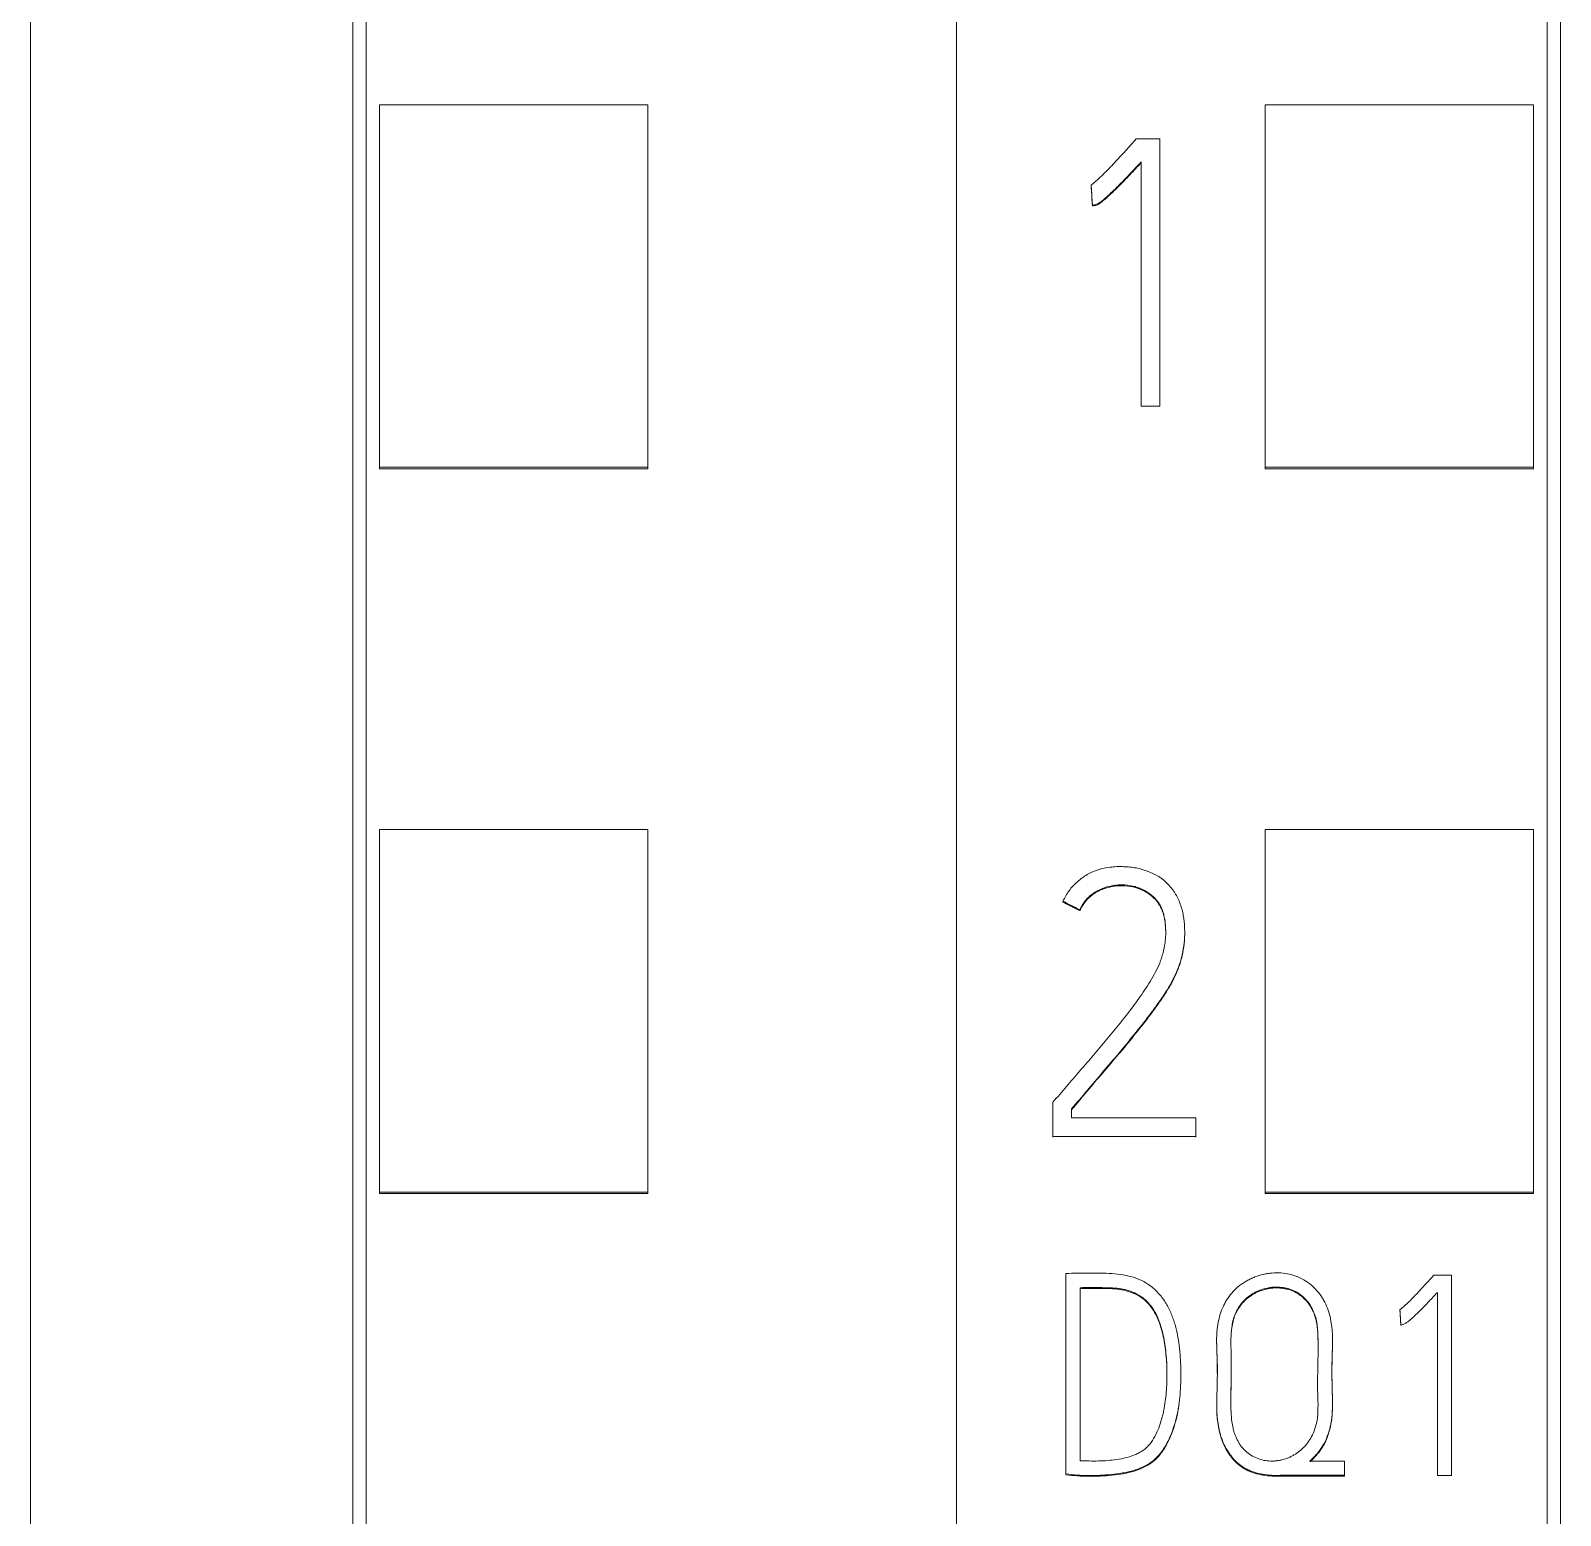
# Model space of a CAD drawing. Header units: millimetres. Extents: x 4134 to 7422, y 1400 to 3585.
# Drawn here: x 6070.55 to 6081.95, y 3270.74 to 3281.81 of the extents above; entities that cross this region are included whole.
import ezdxf

# ---------------------------------------------------------------- set-up
doc = ezdxf.new("R2010")
doc.units = ezdxf.units.MM
doc.layers.add('000-PI-Oprema', color=30, linetype='Continuous', lineweight=5)

# ---------------------------------------------------------------- blocks, each defined once
blk = doc.blocks.new('S7-1500 AI HS - 6ES7531-7NF10-0AB0')
at = {"layer": '000-PI-Oprema', "color": 0, "linetype": 'ByBlock', "lineweight": 0}
for p, q in [((34.8, 134.681), (34.8, 21.262)), ((30.4, 23.585), (30.4, 132.4)), ((30.5, 52.761), (30.5, 55.462)), ((30.5, 55.462), (32.5, 55.462)), ((32.5, 52.761), (32.5, 55.462)), ((30.5, 52.75), (30.5, 52.761)), ((30.5, 52.761), (32.5, 52.761)), ((30.5, 52.75), (32.5, 52.75)), ((32.5, 52.75), (32.5, 52.761)), ((30.5, 47.36), (30.5, 50.061)), ((30.5, 50.061), (32.5, 50.061)), ((32.5, 47.36), (32.5, 50.061)), ((30.5, 47.35), (30.5, 47.36)), ((30.5, 47.36), (32.5, 47.36)), ((30.5, 47.35), (32.5, 47.35)), ((32.5, 47.35), (32.5, 47.36))]:
    blk.add_line(p, q, dxfattribs=at)
for points, knots in [([(30.3, 23.299), (30.3, 26.64), (30.3, 34.605), (30.3, 47.245), (30.3, 62.731), (30.3, 77.025), (30.3, 91.235), (30.3, 105.802), (30.3, 119.972), (30.3, 129.542), (30.3, 132.586)], [0, 0, 0, 0, 0.091483, 0.21812, 0.346206, 0.515858, 0.610111, 0.736264, 0.916066, 1, 1, 1, 1]), ([(27.9, 129.52), (27.9, 127.497), (27.9, 118.948), (27.9, 105.802), (27.9, 91.235), (27.9, 77.025), (27.9, 62.731), (27.9, 47.245), (27.9, 34.486), (27.9, 25.605), (27.9, 21.348), (27.9, 20.55)], [0, 0, 0, 0, 0.055935, 0.236292, 0.362833, 0.457376, 0.627551, 0.756032, 0.883059, 0.978086, 1, 1, 1, 1])]:
    blk.add_open_spline(points, degree=3, knots=knots, dxfattribs=at)
blk = doc.blocks.new('SIMATIC S7-1500 TM COUNT - 6ES7550-1AA01-0AB0')
at = {"color": 0, "linetype": 'ByBlock', "lineweight": 0}
for p, q in [((0, -12.319), (0, -125.738)), ((4.4, -14.6), (4.4, -123.415)), ((2.3, -94.239), (2.3, -91.538)), ((4.3, -91.538), (2.3, -91.538)), ((4.3, -94.239), (4.3, -91.538)), ((1.514, -91.792), (1.339, -91.792)), ((1.514, -93.783), (1.514, -91.792)), ((1.375, -91.964), (1.375, -93.783)), ((1.003, -92.138), (1.003, -92.145)), ((1.012, -92.286), (1.012, -92.292)), ((1.375, -93.783), (1.514, -93.783)), ((4.3, -94.239), (2.3, -94.239)), ((2.3, -94.25), (2.3, -94.239)), ((4.3, -94.25), (2.3, -94.25)), ((4.3, -94.25), (4.3, -94.239)), ((2.3, -99.64), (2.3, -96.939)), ((4.3, -96.939), (2.3, -96.939)), ((4.3, -99.64), (4.3, -96.939)), ((0.793, -97.473), (0.793, -97.479)), ((0.918, -97.537), (0.918, -97.543)), ((1.7, -97.705), (1.7, -97.699)), ((0.718, -98.971), (0.718, -99.226)), ((0.857, -99.087), (0.857, -99.021)), ((1.783, -99.087), (0.857, -99.087)), ((1.783, -99.226), (1.783, -99.087)), ((0.718, -99.226), (1.783, -99.226)), ((0.718, -99.226), (0.718, -99.232)), ((1.783, -99.226), (1.783, -99.232)), ((4.3, -99.64), (2.3, -99.64)), ((2.3, -99.65), (2.3, -99.64)), ((4.3, -99.65), (2.3, -99.65)), ((4.3, -99.65), (4.3, -99.64)), ((0.814, -100.247), (0.814, -101.74)), ((3.687, -100.259), (3.556, -100.259)), ((3.687, -101.753), (3.687, -100.259)), ((0.92, -101.643), (0.92, -100.353)), ((3.583, -100.388), (3.583, -101.753)), ((3.304, -100.519), (3.304, -100.525)), ((3.311, -100.629), (3.311, -100.636)), ((1.938, -100.746), (1.938, -100.752)), ((2.802, -100.757), (2.802, -100.751)), ((1.671, -101), (1.671, -100.994)), ((1.939, -101.227), (1.939, -101.233)), ((2.632, -101.645), (2.89, -101.645)), ((2.89, -101.645), (2.89, -101.751)), ((0.814, -101.74), (0.814, -101.747)), ((2.89, -101.751), (2.89, -101.757)), ((3.583, -101.753), (3.687, -101.753))]:
    blk.add_line(p, q, dxfattribs=at)
for points in [[(1.003, -92.138, 0), (1.004, -92.141, 0), (1.004, -92.144, 0), (1.004, -92.147, 0), (1.004, -92.15, 0), (1.004, -92.153, 0), (1.004, -92.156, 0), (1.005, -92.159, 0), (1.005, -92.162, 0), (1.005, -92.165, 0), (1.005, -92.168, 0), (1.005, -92.171, 0), (1.005, -92.174, 0), (1.006, -92.177, 0), (1.006, -92.18, 0), (1.006, -92.183, 0), (1.006, -92.186, 0), (1.006, -92.188, 0), (1.006, -92.191, 0), (1.007, -92.194, 0), (1.007, -92.197, 0), (1.007, -92.2, 0), (1.007, -92.203, 0), (1.007, -92.206, 0), (1.008, -92.209, 0), (1.008, -92.212, 0), (1.008, -92.215, 0), (1.008, -92.218, 0), (1.008, -92.221, 0), (1.008, -92.224, 0), (1.009, -92.227, 0), (1.009, -92.23, 0), (1.009, -92.233, 0), (1.009, -92.236, 0), (1.009, -92.239, 0), (1.009, -92.242, 0), (1.01, -92.245, 0), (1.01, -92.247, 0), (1.01, -92.25, 0), (1.01, -92.253, 0), (1.01, -92.256, 0), (1.01, -92.259, 0), (1.011, -92.262, 0), (1.011, -92.265, 0), (1.011, -92.268, 0), (1.011, -92.271, 0), (1.011, -92.274, 0), (1.012, -92.277, 0), (1.012, -92.28, 0), (1.012, -92.283, 0), (1.012, -92.286, 0)], [(1.003, -92.145, 0), (1.004, -92.147, 0), (1.004, -92.15, 0), (1.004, -92.153, 0), (1.004, -92.156, 0), (1.004, -92.159, 0), (1.004, -92.162, 0), (1.005, -92.165, 0), (1.005, -92.168, 0), (1.005, -92.171, 0), (1.005, -92.174, 0), (1.005, -92.177, 0), (1.005, -92.18, 0), (1.006, -92.183, 0), (1.006, -92.186, 0), (1.006, -92.189, 0), (1.006, -92.192, 0), (1.006, -92.195, 0), (1.006, -92.198, 0), (1.007, -92.201, 0), (1.007, -92.204, 0), (1.007, -92.206, 0), (1.007, -92.209, 0), (1.007, -92.212, 0), (1.008, -92.215, 0), (1.008, -92.218, 0), (1.008, -92.221, 0), (1.008, -92.224, 0), (1.008, -92.227, 0), (1.008, -92.23, 0), (1.009, -92.233, 0), (1.009, -92.236, 0), (1.009, -92.239, 0), (1.009, -92.242, 0), (1.009, -92.245, 0), (1.009, -92.248, 0), (1.01, -92.251, 0), (1.01, -92.254, 0), (1.01, -92.257, 0), (1.01, -92.26, 0), (1.01, -92.263, 0), (1.01, -92.265, 0), (1.011, -92.268, 0), (1.011, -92.271, 0), (1.011, -92.274, 0), (1.011, -92.277, 0), (1.011, -92.28, 0), (1.012, -92.283, 0), (1.012, -92.286, 0), (1.012, -92.289, 0), (1.012, -92.292, 0)]]:
    blk.add_polyline3d(points, dxfattribs=at)
for centre, major_axis, ratio, start_param, end_param in [((0.857, -97.508), (-11.092, 5.668), 0.000142, 4.706981, 4.718235), ((3.307, -100.574), (-0.181, 3.075), 0.000011, 4.694452, 4.730454), ((3.308, -100.587), (-0.221, 3.756), 0.000014, 4.699565, 4.72904)]:
    blk.add_ellipse(centre, major_axis=major_axis, ratio=ratio, start_param=start_param, end_param=end_param, dxfattribs=at)
for points, knots in [([(4.5, -14.414), (4.5, -17.458), (4.5, -27.028), (4.5, -41.198), (4.5, -55.765), (4.5, -69.975), (4.5, -84.269), (4.5, -99.755), (4.5, -112.395), (4.5, -120.36), (4.5, -123.701)], [0, 0, 0, 0, 0.083934, 0.263736, 0.389889, 0.484142, 0.653794, 0.78188, 0.908517, 1, 1, 1, 1]), ([(1.339, -91.792), (1.313, -91.822), (1.286, -91.852), (1.231, -91.912), (1.204, -91.941), (1.163, -91.985), (1.149, -92), (1.121, -92.029), (1.107, -92.043), (1.078, -92.071), (1.064, -92.085), (1.034, -92.112), (1.019, -92.125), (1.003, -92.138)], [0, 0, 0, 0, 0.25, 0.25, 0.5, 0.5, 0.625, 0.625, 0.75, 0.75, 0.875, 0.875, 1, 1, 1, 1]), ([(1.012, -92.286), (1.017, -92.286), (1.022, -92.285), (1.032, -92.283), (1.037, -92.282), (1.047, -92.278), (1.052, -92.276), (1.061, -92.271), (1.065, -92.268), (1.078, -92.259), (1.086, -92.253), (1.102, -92.24), (1.109, -92.233), (1.132, -92.213), (1.147, -92.199), (1.177, -92.171), (1.191, -92.156), (1.235, -92.113), (1.263, -92.083), (1.32, -92.024), (1.348, -91.994), (1.375, -91.964)], [0, 0, 0, 0, 0.03125, 0.03125, 0.0625, 0.0625, 0.09375, 0.09375, 0.125, 0.125, 0.1875, 0.1875, 0.25, 0.25, 0.375, 0.375, 0.5, 0.5, 0.75, 0.75, 1, 1, 1, 1]), ([(1.375, -91.97), (1.348, -92), (1.32, -92.03), (1.263, -92.09), (1.235, -92.119), (1.191, -92.163), (1.177, -92.177), (1.147, -92.205), (1.132, -92.219), (1.109, -92.24), (1.101, -92.246), (1.086, -92.259), (1.077, -92.265), (1.065, -92.274), (1.061, -92.277), (1.052, -92.282), (1.047, -92.284), (1.038, -92.288), (1.032, -92.289), (1.022, -92.291), (1.017, -92.292), (1.012, -92.292)], [0, 0, 0, 0, 0.25, 0.25, 0.5, 0.5, 0.625, 0.625, 0.75, 0.75, 0.8125, 0.8125, 0.875, 0.875, 0.90625, 0.90625, 0.9375, 0.9375, 0.96875, 0.96875, 1, 1, 1, 1]), ([(0.857, -99.021), (0.896, -98.975), (0.935, -98.929), (1.013, -98.837), (1.052, -98.791), (1.13, -98.699), (1.169, -98.653), (1.247, -98.561), (1.285, -98.514), (1.361, -98.42), (1.399, -98.373), (1.453, -98.301), (1.471, -98.277), (1.506, -98.228), (1.524, -98.203), (1.557, -98.153), (1.573, -98.127), (1.603, -98.075), (1.617, -98.049), (1.636, -98.008), (1.642, -97.994), (1.653, -97.966), (1.659, -97.951), (1.673, -97.908), (1.68, -97.879), (1.691, -97.82), (1.695, -97.79), (1.699, -97.745), (1.7, -97.73), (1.7, -97.699), (1.7, -97.684), (1.698, -97.639), (1.695, -97.609), (1.687, -97.564), (1.684, -97.55), (1.676, -97.52), (1.671, -97.506), (1.661, -97.477), (1.655, -97.463), (1.642, -97.436), (1.634, -97.423), (1.622, -97.404), (1.618, -97.398), (1.609, -97.385), (1.604, -97.379), (1.59, -97.362), (1.579, -97.351), (1.558, -97.329), (1.547, -97.319), (1.529, -97.305), (1.523, -97.301), (1.51, -97.292), (1.504, -97.288), (1.471, -97.269), (1.443, -97.257), (1.4, -97.242), (1.385, -97.237), (1.356, -97.229), (1.341, -97.226), (1.311, -97.221), (1.296, -97.219), (1.266, -97.216), (1.251, -97.216), (1.221, -97.215), (1.206, -97.215), (1.176, -97.216), (1.16, -97.218), (1.115, -97.223), (1.085, -97.229), (1.042, -97.243), (1.028, -97.248), (1.007, -97.257), (1, -97.26), (0.987, -97.267), (0.98, -97.271), (0.947, -97.29), (0.923, -97.308), (0.889, -97.338), (0.878, -97.349), (0.857, -97.371), (0.848, -97.383), (0.821, -97.419), (0.806, -97.445), (0.793, -97.473)], [0, 0, 0, 0, 0.0625, 0.0625, 0.125, 0.125, 0.1875, 0.1875, 0.25, 0.25, 0.3125, 0.3125, 0.34375, 0.34375, 0.375, 0.375, 0.40625, 0.40625, 0.4375, 0.4375, 0.453125, 0.453125, 0.46875, 0.46875, 0.5, 0.5, 0.53125, 0.53125, 0.546875, 0.546875, 0.5625, 0.5625, 0.59375, 0.59375, 0.609375, 0.609375, 0.625, 0.625, 0.640625, 0.640625, 0.65625, 0.65625, 0.664063, 0.664063, 0.671875, 0.671875, 0.6875, 0.6875, 0.703125, 0.703125, 0.710938, 0.710938, 0.71875, 0.71875, 0.75, 0.75, 0.765625, 0.765625, 0.78125, 0.78125, 0.796875, 0.796875, 0.8125, 0.8125, 0.828125, 0.828125, 0.84375, 0.84375, 0.875, 0.875, 0.890625, 0.890625, 0.898437, 0.898437, 0.90625, 0.90625, 0.9375, 0.9375, 0.953125, 0.953125, 0.96875, 0.96875, 1, 1, 1, 1]), ([(0.918, -97.537), (0.929, -97.513), (0.943, -97.491), (0.967, -97.461), (0.975, -97.451), (0.994, -97.433), (1.004, -97.425), (1.036, -97.402), (1.058, -97.39), (1.107, -97.37), (1.132, -97.363), (1.17, -97.356), (1.182, -97.354), (1.208, -97.351), (1.222, -97.351), (1.26, -97.351), (1.286, -97.354), (1.324, -97.363), (1.336, -97.366), (1.361, -97.375), (1.373, -97.38), (1.408, -97.396), (1.43, -97.41), (1.461, -97.434), (1.47, -97.443), (1.488, -97.462), (1.496, -97.472), (1.508, -97.488), (1.511, -97.493), (1.518, -97.505), (1.527, -97.522), (1.534, -97.54), (1.542, -97.565), (1.545, -97.578), (1.551, -97.603), (1.553, -97.616), (1.556, -97.642), (1.557, -97.654), (1.558, -97.68), (1.559, -97.693), (1.559, -97.719), (1.558, -97.732), (1.556, -97.758), (1.555, -97.771), (1.55, -97.809), (1.545, -97.835), (1.535, -97.872), (1.531, -97.885), (1.523, -97.909), (1.519, -97.922), (1.504, -97.958), (1.493, -97.981), (1.469, -98.026), (1.456, -98.049), (1.43, -98.092), (1.416, -98.114), (1.373, -98.178), (1.343, -98.22), (1.251, -98.343), (1.186, -98.423), (1.087, -98.541), (1.053, -98.581), (0.987, -98.659), (0.953, -98.698), (0.886, -98.776), (0.853, -98.815), (0.785, -98.893), (0.752, -98.932), (0.718, -98.971)], [0, 0, 0, 0, 0.03125, 0.03125, 0.046875, 0.046875, 0.0625, 0.0625, 0.09375, 0.09375, 0.125, 0.125, 0.140625, 0.140625, 0.15625, 0.15625, 0.1875, 0.1875, 0.203125, 0.203125, 0.21875, 0.21875, 0.25, 0.25, 0.265625, 0.265625, 0.28125, 0.28125, 0.289063, 0.289063, 0.296875, 0.3125, 0.3125, 0.328125, 0.328125, 0.34375, 0.34375, 0.359375, 0.359375, 0.375, 0.375, 0.390625, 0.390625, 0.40625, 0.40625, 0.4375, 0.4375, 0.453125, 0.453125, 0.46875, 0.46875, 0.5, 0.5, 0.53125, 0.53125, 0.5625, 0.5625, 0.625, 0.625, 0.75, 0.75, 0.8125, 0.8125, 0.875, 0.875, 0.9375, 0.9375, 1, 1, 1, 1]), ([(1.559, -97.708), (1.559, -97.698), (1.558, -97.687), (1.557, -97.664), (1.556, -97.651), (1.553, -97.626), (1.551, -97.613), (1.546, -97.587), (1.543, -97.574), (1.535, -97.55), (1.53, -97.538), (1.522, -97.52), (1.519, -97.514), (1.513, -97.503), (1.509, -97.497), (1.491, -97.47), (1.473, -97.451), (1.448, -97.43), (1.443, -97.426), (1.432, -97.418), (1.427, -97.415), (1.41, -97.404), (1.388, -97.392), (1.364, -97.382), (1.339, -97.373), (1.326, -97.37), (1.288, -97.361), (1.263, -97.358), (1.21, -97.357), (1.171, -97.36), (1.133, -97.369), (1.108, -97.376), (1.096, -97.381), (1.072, -97.39), (1.06, -97.396), (1.037, -97.408), (1.026, -97.415), (0.994, -97.438), (0.975, -97.456), (0.951, -97.487), (0.944, -97.498), (0.93, -97.52), (0.924, -97.531), (0.918, -97.543)], [0, 0, 0, 0, 0.034303, 0.034303, 0.07629, 0.07629, 0.118277, 0.118277, 0.160264, 0.160264, 0.20225, 0.20225, 0.223244, 0.223244, 0.244237, 0.244237, 0.328211, 0.328211, 0.349204, 0.349204, 0.370198, 0.370198, 0.412185, 0.454171, 0.454171, 0.496158, 0.496158, 0.580132, 0.580132, 0.664105, 0.706092, 0.706092, 0.748079, 0.748079, 0.790066, 0.790066, 0.832053, 0.832053, 0.916026, 0.916026, 0.958013, 0.958013, 1, 1, 1, 1]), ([(1.7, -97.705), (1.7, -97.726), (1.699, -97.748), (1.695, -97.799), (1.691, -97.829), (1.682, -97.873), (1.679, -97.888), (1.671, -97.917), (1.667, -97.932), (1.658, -97.96), (1.652, -97.975), (1.641, -98.003), (1.635, -98.016), (1.616, -98.057), (1.602, -98.084), (1.572, -98.136), (1.555, -98.161), (1.522, -98.212), (1.505, -98.236), (1.47, -98.285), (1.452, -98.309), (1.397, -98.381), (1.36, -98.428), (1.284, -98.522), (1.246, -98.568), (1.168, -98.66), (1.129, -98.706), (1.051, -98.797), (1.012, -98.843), (0.934, -98.935), (0.896, -98.981), (0.857, -99.027)], [0, 0, 0, 0, 0.040307, 0.040307, 0.09676, 0.09676, 0.124986, 0.124986, 0.153212, 0.153212, 0.181438, 0.181438, 0.209665, 0.209665, 0.266117, 0.266117, 0.32257, 0.32257, 0.379022, 0.379022, 0.435475, 0.435475, 0.54838, 0.54838, 0.661285, 0.661285, 0.77419, 0.77419, 0.887095, 0.887095, 1, 1, 1, 1]), ([(0.814, -101.74), (0.871, -101.748), (0.928, -101.752), (1.041, -101.753), (1.097, -101.751), (1.181, -101.742), (1.209, -101.739), (1.251, -101.731), (1.265, -101.729), (1.293, -101.722), (1.307, -101.719), (1.349, -101.706), (1.375, -101.696), (1.413, -101.677), (1.426, -101.67), (1.444, -101.658), (1.45, -101.654), (1.461, -101.645), (1.467, -101.64), (1.494, -101.617), (1.513, -101.596), (1.539, -101.561), (1.546, -101.549), (1.561, -101.524), (1.568, -101.511), (1.6, -101.447), (1.619, -101.394), (1.637, -101.324), (1.641, -101.31), (1.647, -101.282), (1.655, -101.24), (1.66, -101.197), (1.669, -101.113), (1.671, -101.056), (1.671, -100.97), (1.671, -100.942), (1.668, -100.884), (1.667, -100.856), (1.661, -100.799), (1.658, -100.771), (1.648, -100.715), (1.643, -100.687), (1.633, -100.645), (1.629, -100.631), (1.621, -100.604), (1.616, -100.59), (1.602, -100.55), (1.59, -100.524), (1.57, -100.486), (1.563, -100.474), (1.548, -100.449), (1.539, -100.437), (1.513, -100.403), (1.494, -100.382), (1.462, -100.353), (1.451, -100.344), (1.428, -100.327), (1.416, -100.32), (1.379, -100.299), (1.353, -100.287), (1.312, -100.274), (1.298, -100.27), (1.27, -100.263), (1.256, -100.26), (1.214, -100.253), (1.186, -100.25), (1.129, -100.246), (1.1, -100.245), (1.043, -100.244), (1.014, -100.245), (0.957, -100.245), (0.929, -100.245), (0.871, -100.246), (0.843, -100.246), (0.814, -100.247)], [0, 0, 0, 0, 0.0625, 0.0625, 0.125, 0.125, 0.15625, 0.15625, 0.171875, 0.171875, 0.1875, 0.1875, 0.21875, 0.21875, 0.234375, 0.234375, 0.242187, 0.242187, 0.25, 0.25, 0.28125, 0.28125, 0.296875, 0.296875, 0.3125, 0.3125, 0.375, 0.375, 0.390625, 0.390625, 0.40625, 0.4375, 0.4375, 0.5, 0.5, 0.53125, 0.53125, 0.5625, 0.5625, 0.59375, 0.59375, 0.625, 0.625, 0.640625, 0.640625, 0.65625, 0.65625, 0.6875, 0.6875, 0.703125, 0.703125, 0.71875, 0.71875, 0.75, 0.75, 0.765625, 0.765625, 0.78125, 0.78125, 0.8125, 0.8125, 0.828125, 0.828125, 0.84375, 0.84375, 0.875, 0.875, 0.90625, 0.90625, 0.9375, 0.9375, 0.96875, 0.96875, 1, 1, 1, 1]), ([(2.89, -101.751), (2.802, -101.751), (2.715, -101.751), (2.583, -101.751), (2.539, -101.75), (2.473, -101.75), (2.451, -101.751), (2.407, -101.751), (2.385, -101.752), (2.341, -101.751), (2.319, -101.749), (2.276, -101.743), (2.254, -101.738), (2.223, -101.73), (2.212, -101.726), (2.192, -101.719), (2.161, -101.706), (2.133, -101.689), (2.107, -101.67), (2.098, -101.663), (2.082, -101.648), (2.066, -101.633), (2.052, -101.616), (2.039, -101.598), (2.033, -101.589), (2.002, -101.543), (1.984, -101.504), (1.967, -101.452), (1.964, -101.441), (1.959, -101.42), (1.956, -101.41), (1.95, -101.378), (1.946, -101.356), (1.94, -101.291), (1.939, -101.248), (1.94, -101.182), (1.94, -101.16), (1.941, -101.117), (1.942, -101.095), (1.943, -101.03), (1.944, -100.964), (1.943, -100.899), (1.941, -100.855), (1.94, -100.833), (1.938, -100.767), (1.937, -100.724), (1.941, -100.669), (1.942, -100.658), (1.945, -100.637), (1.947, -100.626), (1.953, -100.593), (1.958, -100.572), (1.971, -100.531), (1.979, -100.51), (1.993, -100.48), (1.998, -100.471), (2.009, -100.451), (2.015, -100.442), (2.033, -100.415), (2.046, -100.398), (2.076, -100.366), (2.092, -100.351), (2.127, -100.324), (2.145, -100.312), (2.173, -100.296), (2.183, -100.291), (2.203, -100.281), (2.213, -100.277), (2.244, -100.265), (2.265, -100.259), (2.297, -100.251), (2.307, -100.249), (2.329, -100.246), (2.34, -100.245), (2.395, -100.24), (2.438, -100.243), (2.492, -100.256), (2.503, -100.259), (2.524, -100.265), (2.534, -100.269), (2.564, -100.282), (2.583, -100.292), (2.611, -100.309), (2.62, -100.316), (2.638, -100.329), (2.646, -100.336), (2.67, -100.358), (2.685, -100.374), (2.706, -100.4), (2.712, -100.409), (2.725, -100.427), (2.73, -100.436), (2.746, -100.465), (2.756, -100.485), (2.771, -100.526), (2.778, -100.547), (2.788, -100.59), (2.796, -100.632), (2.8, -100.676), (2.802, -100.719), (2.802, -100.741), (2.801, -100.807), (2.799, -100.851), (2.797, -100.939), (2.797, -100.983), (2.798, -101.048), (2.798, -101.07), (2.799, -101.114), (2.8, -101.136), (2.802, -101.202), (2.802, -101.246), (2.796, -101.334), (2.789, -101.377), (2.773, -101.431), (2.769, -101.442), (2.762, -101.463), (2.758, -101.473), (2.744, -101.504), (2.734, -101.524), (2.715, -101.552), (2.709, -101.561), (2.695, -101.58), (2.688, -101.588), (2.666, -101.614), (2.649, -101.63), (2.632, -101.645)], [0, 0, 0, 0, 0.0625, 0.0625, 0.09375, 0.09375, 0.109375, 0.109375, 0.125, 0.125, 0.140625, 0.140625, 0.15625, 0.15625, 0.164063, 0.164063, 0.171875, 0.1875, 0.1875, 0.195313, 0.195313, 0.203125, 0.210938, 0.210938, 0.21875, 0.21875, 0.25, 0.25, 0.257813, 0.257813, 0.265625, 0.265625, 0.28125, 0.28125, 0.3125, 0.3125, 0.328125, 0.328125, 0.34375, 0.34375, 0.375, 0.390625, 0.390625, 0.40625, 0.40625, 0.4375, 0.4375, 0.445313, 0.445313, 0.453125, 0.453125, 0.46875, 0.46875, 0.484375, 0.484375, 0.492188, 0.492188, 0.5, 0.5, 0.515625, 0.515625, 0.53125, 0.53125, 0.546875, 0.546875, 0.554688, 0.554688, 0.5625, 0.5625, 0.578125, 0.578125, 0.585938, 0.585938, 0.59375, 0.59375, 0.625, 0.625, 0.632813, 0.632813, 0.640625, 0.640625, 0.65625, 0.65625, 0.664063, 0.664063, 0.671875, 0.671875, 0.6875, 0.6875, 0.695313, 0.695313, 0.703125, 0.703125, 0.71875, 0.71875, 0.734375, 0.734375, 0.75, 0.765625, 0.765625, 0.78125, 0.78125, 0.8125, 0.8125, 0.84375, 0.84375, 0.859375, 0.859375, 0.875, 0.875, 0.90625, 0.90625, 0.9375, 0.9375, 0.945313, 0.945313, 0.953125, 0.953125, 0.96875, 0.96875, 0.976563, 0.976563, 0.984375, 0.984375, 1, 1, 1, 1]), ([(3.556, -100.259), (3.536, -100.282), (3.516, -100.304), (3.475, -100.349), (3.455, -100.371), (3.413, -100.415), (3.393, -100.437), (3.349, -100.479), (3.327, -100.499), (3.304, -100.519)], [0, 0, 0, 0, 0.25, 0.25, 0.5, 0.5, 0.75, 0.75, 1, 1, 1, 1]), ([(0.92, -100.353), (0.966, -100.351), (1.012, -100.351), (1.069, -100.352), (1.081, -100.353), (1.104, -100.353), (1.138, -100.354), (1.173, -100.355), (1.207, -100.359), (1.218, -100.36), (1.241, -100.364), (1.252, -100.367), (1.285, -100.375), (1.307, -100.383), (1.349, -100.402), (1.369, -100.414), (1.396, -100.434), (1.405, -100.442), (1.421, -100.457), (1.429, -100.466), (1.451, -100.492), (1.464, -100.511), (1.481, -100.541), (1.487, -100.551), (1.497, -100.572), (1.501, -100.583), (1.523, -100.636), (1.535, -100.68), (1.548, -100.747), (1.552, -100.769), (1.558, -100.815), (1.56, -100.837), (1.566, -100.906), (1.568, -100.951), (1.568, -101.019), (1.568, -101.041), (1.566, -101.087), (1.565, -101.109), (1.559, -101.177), (1.553, -101.222), (1.542, -101.278), (1.54, -101.289), (1.534, -101.311), (1.531, -101.323), (1.522, -101.356), (1.515, -101.378), (1.498, -101.42), (1.488, -101.441), (1.466, -101.482), (1.454, -101.502), (1.436, -101.524), (1.432, -101.528), (1.424, -101.537), (1.42, -101.541), (1.407, -101.552), (1.398, -101.56), (1.379, -101.573), (1.369, -101.578), (1.349, -101.589), (1.339, -101.594), (1.307, -101.607), (1.285, -101.614), (1.24, -101.625), (1.218, -101.63), (1.172, -101.637), (1.149, -101.639), (1.104, -101.643), (1.081, -101.644), (1.035, -101.645), (1.012, -101.645), (0.966, -101.644), (0.943, -101.644), (0.92, -101.643)], [0, 0, 0, 0, 0.0625, 0.0625, 0.078125, 0.078125, 0.09375, 0.125, 0.125, 0.140625, 0.140625, 0.15625, 0.15625, 0.1875, 0.1875, 0.21875, 0.21875, 0.234375, 0.234375, 0.25, 0.25, 0.28125, 0.28125, 0.296875, 0.296875, 0.3125, 0.3125, 0.375, 0.375, 0.40625, 0.40625, 0.4375, 0.4375, 0.5, 0.5, 0.53125, 0.53125, 0.5625, 0.5625, 0.625, 0.625, 0.640625, 0.640625, 0.65625, 0.65625, 0.6875, 0.6875, 0.71875, 0.71875, 0.75, 0.75, 0.757813, 0.757813, 0.765625, 0.765625, 0.78125, 0.78125, 0.796875, 0.796875, 0.8125, 0.8125, 0.84375, 0.84375, 0.875, 0.875, 0.90625, 0.90625, 0.9375, 0.9375, 0.96875, 0.96875, 1, 1, 1, 1]), ([(1.568, -101.004), (1.568, -100.981), (1.568, -100.959), (1.566, -100.914), (1.564, -100.891), (1.56, -100.845), (1.558, -100.823), (1.552, -100.777), (1.548, -100.755), (1.54, -100.71), (1.534, -100.687), (1.522, -100.643), (1.514, -100.621), (1.497, -100.579), (1.487, -100.558), (1.464, -100.518), (1.452, -100.499), (1.43, -100.473), (1.422, -100.464), (1.405, -100.448), (1.396, -100.441), (1.369, -100.42), (1.349, -100.408), (1.318, -100.394), (1.307, -100.39), (1.285, -100.382), (1.274, -100.379), (1.241, -100.37), (1.219, -100.366), (1.173, -100.361), (1.15, -100.36), (1.116, -100.359), (1.104, -100.359), (1.081, -100.359), (1.07, -100.359), (1.012, -100.358), (0.966, -100.357), (0.92, -100.359)], [0, 0, 0, 0, 0.061092, 0.061092, 0.123686, 0.123686, 0.186279, 0.186279, 0.248873, 0.248873, 0.311467, 0.311467, 0.374061, 0.374061, 0.436655, 0.436655, 0.499249, 0.499249, 0.530546, 0.530546, 0.561843, 0.561843, 0.624437, 0.624437, 0.655734, 0.655734, 0.687031, 0.687031, 0.749624, 0.749624, 0.812218, 0.812218, 0.843515, 0.843515, 0.874812, 0.874812, 1, 1, 1, 1]), ([(2.602, -100.44), (2.614, -100.453), (2.625, -100.467), (2.643, -100.496), (2.651, -100.511), (2.662, -100.535), (2.665, -100.543), (2.671, -100.559), (2.679, -100.584), (2.684, -100.609), (2.689, -100.644), (2.69, -100.661), (2.693, -100.696), (2.693, -100.713), (2.694, -100.765), (2.694, -100.799), (2.693, -100.903), (2.691, -100.972), (2.69, -101.076), (2.69, -101.111), (2.692, -101.18), (2.694, -101.215), (2.693, -101.267), (2.693, -101.284), (2.69, -101.318), (2.688, -101.335), (2.681, -101.369), (2.676, -101.386), (2.665, -101.419), (2.652, -101.451), (2.636, -101.481), (2.621, -101.502), (2.616, -101.509), (2.606, -101.523), (2.6, -101.529), (2.571, -101.561), (2.544, -101.583), (2.507, -101.604), (2.499, -101.608), (2.483, -101.616), (2.475, -101.619), (2.451, -101.629), (2.435, -101.634), (2.409, -101.639), (2.401, -101.641), (2.384, -101.643), (2.375, -101.644), (2.349, -101.646), (2.332, -101.645), (2.298, -101.642), (2.281, -101.638), (2.248, -101.628), (2.232, -101.622), (2.201, -101.606), (2.186, -101.596), (2.159, -101.575), (2.146, -101.564), (2.129, -101.544), (2.123, -101.538), (2.113, -101.524), (2.108, -101.516), (2.095, -101.494), (2.087, -101.479), (2.077, -101.455), (2.074, -101.447), (2.068, -101.43), (2.061, -101.406), (2.056, -101.38), (2.048, -101.329), (2.046, -101.295), (2.044, -101.225), (2.044, -101.191), (2.045, -101.122), (2.046, -101.053), (2.047, -100.949), (2.046, -100.88), (2.045, -100.811), (2.044, -100.776), (2.045, -100.724), (2.045, -100.707), (2.048, -100.673), (2.05, -100.655), (2.055, -100.621), (2.058, -100.604), (2.065, -100.579), (2.068, -100.571), (2.073, -100.555), (2.077, -100.547), (2.088, -100.523), (2.096, -100.508), (2.115, -100.48), (2.126, -100.466), (2.144, -100.447), (2.15, -100.441), (2.163, -100.429), (2.17, -100.424), (2.19, -100.408), (2.204, -100.399), (2.227, -100.386), (2.235, -100.382), (2.251, -100.375), (2.259, -100.372), (2.283, -100.363), (2.3, -100.359), (2.325, -100.354), (2.334, -100.352), (2.351, -100.35), (2.36, -100.349), (2.386, -100.348), (2.403, -100.349), (2.437, -100.352), (2.454, -100.355), (2.488, -100.365), (2.504, -100.371), (2.527, -100.382), (2.535, -100.386), (2.55, -100.396), (2.557, -100.4), (2.577, -100.416), (2.59, -100.428), (2.602, -100.44)], [0, 0, 0, 0, 0.015625, 0.015625, 0.03125, 0.03125, 0.039062, 0.039062, 0.046875, 0.0625, 0.0625, 0.078125, 0.078125, 0.09375, 0.09375, 0.125, 0.125, 0.1875, 0.1875, 0.21875, 0.21875, 0.25, 0.25, 0.265625, 0.265625, 0.28125, 0.28125, 0.296875, 0.296875, 0.3125, 0.328125, 0.328125, 0.335937, 0.335937, 0.34375, 0.34375, 0.375, 0.375, 0.382812, 0.382812, 0.390625, 0.390625, 0.40625, 0.40625, 0.414062, 0.414062, 0.421875, 0.421875, 0.4375, 0.4375, 0.453125, 0.453125, 0.46875, 0.46875, 0.484375, 0.484375, 0.5, 0.5, 0.507812, 0.507812, 0.515625, 0.515625, 0.53125, 0.53125, 0.539062, 0.539062, 0.546875, 0.5625, 0.5625, 0.59375, 0.59375, 0.625, 0.625, 0.65625, 0.6875, 0.71875, 0.71875, 0.75, 0.75, 0.765625, 0.765625, 0.78125, 0.78125, 0.796875, 0.796875, 0.804687, 0.804687, 0.8125, 0.8125, 0.828125, 0.828125, 0.84375, 0.84375, 0.851562, 0.851562, 0.859375, 0.859375, 0.875, 0.875, 0.882812, 0.882812, 0.890625, 0.890625, 0.90625, 0.90625, 0.914062, 0.914062, 0.921875, 0.921875, 0.9375, 0.9375, 0.953125, 0.953125, 0.96875, 0.96875, 0.976562, 0.976562, 0.984375, 0.984375, 1, 1, 1, 1]), ([(2.602, -100.447), (2.59, -100.434), (2.578, -100.422), (2.557, -100.407), (2.55, -100.402), (2.535, -100.393), (2.528, -100.389), (2.505, -100.377), (2.489, -100.371), (2.464, -100.364), (2.455, -100.362), (2.438, -100.359), (2.43, -100.358), (2.404, -100.355), (2.387, -100.354), (2.353, -100.356), (2.335, -100.358), (2.302, -100.364), (2.285, -100.369), (2.261, -100.377), (2.253, -100.38), (2.237, -100.387), (2.229, -100.391), (2.207, -100.404), (2.178, -100.422), (2.152, -100.445), (2.128, -100.47), (2.117, -100.483), (2.098, -100.511), (2.089, -100.526), (2.078, -100.549), (2.075, -100.557), (2.069, -100.574), (2.066, -100.582), (2.059, -100.606), (2.056, -100.623), (2.05, -100.657), (2.048, -100.674), (2.046, -100.708), (2.045, -100.726), (2.044, -100.752), (2.044, -100.762), (2.044, -100.771)], [0, 0, 0, 0, 0.060427, 0.060427, 0.09064, 0.09064, 0.120853, 0.120853, 0.18128, 0.18128, 0.211493, 0.211493, 0.241706, 0.241706, 0.302133, 0.302133, 0.36256, 0.36256, 0.422986, 0.422986, 0.4532, 0.4532, 0.483413, 0.483413, 0.54384, 0.604266, 0.604266, 0.664693, 0.664693, 0.725119, 0.725119, 0.755333, 0.755333, 0.785546, 0.785546, 0.845973, 0.845973, 0.906399, 0.906399, 0.966826, 0.966826, 1, 1, 1, 1]), ([(3.311, -100.629), (3.315, -100.629), (3.318, -100.629), (3.326, -100.627), (3.33, -100.626), (3.337, -100.624), (3.34, -100.622), (3.347, -100.618), (3.35, -100.616), (3.36, -100.609), (3.366, -100.605), (3.378, -100.595), (3.384, -100.59), (3.401, -100.575), (3.412, -100.564), (3.434, -100.543), (3.445, -100.532), (3.478, -100.5), (3.499, -100.478), (3.541, -100.433), (3.562, -100.411), (3.583, -100.388)], [0, 0, 0, 0, 0.03125, 0.03125, 0.0625, 0.0625, 0.09375, 0.09375, 0.125, 0.125, 0.1875, 0.1875, 0.25, 0.25, 0.375, 0.375, 0.5, 0.5, 0.75, 0.75, 1, 1, 1, 1]), ([(2.694, -100.794), (2.694, -100.775), (2.694, -100.756), (2.693, -100.703), (2.691, -100.668), (2.685, -100.625), (2.684, -100.617), (2.68, -100.6), (2.678, -100.591), (2.671, -100.566), (2.666, -100.55), (2.652, -100.518), (2.644, -100.503), (2.629, -100.481), (2.622, -100.47), (2.614, -100.46), (2.608, -100.453), (2.605, -100.45), (2.602, -100.447)], [0, 0, 0, 0, 0.15326, 0.15326, 0.435507, 0.435507, 0.506068, 0.506068, 0.57663, 0.57663, 0.717753, 0.717753, 0.858877, 0.858877, 0.929438, 0.964719, 0.964719, 1, 1, 1, 1]), ([(1.938, -100.752), (1.938, -100.774), (1.939, -100.796), (1.94, -100.839), (1.941, -100.861), (1.943, -100.905), (1.943, -100.94), (1.943, -100.975), (1.943, -100.989)], [0, 0, 0, 0, 0.273965, 0.273965, 0.55182, 0.55182, 0.829675, 1, 1, 1, 1]), ([(2.632, -101.651), (2.666, -101.621), (2.696, -101.589), (2.726, -101.542), (2.732, -101.533), (2.742, -101.513), (2.747, -101.503), (2.761, -101.473), (2.768, -101.452), (2.778, -101.42), (2.781, -101.41), (2.786, -101.388), (2.788, -101.377), (2.794, -101.344), (2.797, -101.322), (2.802, -101.257), (2.802, -101.213), (2.8, -101.147), (2.8, -101.125), (2.798, -101.081), (2.798, -101.059), (2.797, -100.993), (2.797, -100.949), (2.799, -100.883), (2.799, -100.861), (2.801, -100.818), (2.801, -100.796), (2.802, -100.768), (2.802, -100.763), (2.802, -100.757)], [0, 0, 0, 0, 0.140351, 0.140351, 0.175439, 0.175439, 0.210526, 0.210526, 0.280702, 0.280702, 0.315789, 0.315789, 0.350877, 0.350877, 0.421053, 0.421053, 0.561404, 0.561404, 0.631579, 0.631579, 0.701754, 0.701754, 0.842105, 0.842105, 0.912281, 0.912281, 0.982456, 0.982456, 1, 1, 1, 1]), ([(1.671, -101), (1.671, -101.056), (1.669, -101.113), (1.658, -101.225), (1.65, -101.281), (1.632, -101.351), (1.628, -101.365), (1.62, -101.392), (1.616, -101.406), (1.601, -101.447), (1.59, -101.473), (1.571, -101.512), (1.564, -101.525), (1.55, -101.55), (1.542, -101.562), (1.517, -101.597), (1.499, -101.619), (1.471, -101.643), (1.466, -101.648), (1.454, -101.656), (1.437, -101.669), (1.418, -101.68), (1.393, -101.693), (1.38, -101.699), (1.353, -101.71), (1.339, -101.715), (1.298, -101.728), (1.27, -101.734), (1.214, -101.744), (1.186, -101.748), (1.129, -101.754), (1.1, -101.756), (1.043, -101.759), (1.014, -101.759), (0.928, -101.758), (0.871, -101.754), (0.814, -101.747)], [0, 0, 0, 0, 0.124097, 0.124097, 0.249226, 0.249226, 0.280508, 0.280508, 0.31179, 0.31179, 0.374355, 0.374355, 0.405637, 0.405637, 0.436919, 0.436919, 0.499484, 0.499484, 0.515125, 0.515125, 0.530766, 0.562048, 0.562048, 0.593331, 0.593331, 0.624613, 0.624613, 0.687177, 0.687177, 0.749742, 0.749742, 0.812306, 0.812306, 0.874871, 0.874871, 1, 1, 1, 1]), ([(2.046, -100.965), (2.046, -100.994), (2.046, -101.023), (2.045, -101.087), (2.045, -101.121), (2.044, -101.168), (2.044, -101.181), (2.044, -101.193)], [0, 0, 0, 0, 0.384199, 0.384199, 0.835666, 0.835666, 1, 1, 1, 1]), ([(1.939, -101.233), (1.939, -101.269), (1.94, -101.305), (1.949, -101.384), (1.957, -101.426), (1.977, -101.489), (1.985, -101.51), (2.004, -101.55), (2.015, -101.569), (2.033, -101.596), (2.039, -101.605), (2.053, -101.623), (2.06, -101.631), (2.082, -101.655), (2.099, -101.67), (2.125, -101.69), (2.134, -101.696), (2.153, -101.707), (2.163, -101.712), (2.193, -101.726), (2.214, -101.733), (2.246, -101.742), (2.257, -101.745), (2.279, -101.749), (2.29, -101.751), (2.322, -101.755), (2.344, -101.757), (2.388, -101.758), (2.41, -101.758), (2.453, -101.757), (2.475, -101.757), (2.541, -101.756), (2.584, -101.757), (2.716, -101.757), (2.803, -101.757), (2.89, -101.757)], [0, 0, 0, 0, 0.084575, 0.084575, 0.186289, 0.186289, 0.237146, 0.237146, 0.288003, 0.288003, 0.313431, 0.313431, 0.33886, 0.33886, 0.389717, 0.389717, 0.415145, 0.415145, 0.440574, 0.440574, 0.491431, 0.491431, 0.516859, 0.516859, 0.542288, 0.542288, 0.593144, 0.593144, 0.644001, 0.644001, 0.694858, 0.694858, 0.796572, 0.796572, 1, 1, 1, 1])]:
    blk.add_open_spline(points, degree=3, knots=knots, dxfattribs=at)
blk.add_rational_spline([(0.918, -97.543), (0.855, -97.511), (0.793, -97.479)], [0.499999956337, 0.500000043663, 0.499999956337], degree=2, dxfattribs=at)

msp = doc.modelspace()

# ---------------------------------------------------------------- block references
at = {"layer": '000-PI-Oprema', "color": 0, "linetype": 'ByBlock', "lineweight": 0}
for name, p in [('S7-1500 AI HS - 6ES7531-7NF10-0AB0', (6042.648, 3225.791)), ('SIMATIC S7-1500 TM COUNT - 6ES7550-1AA01-0AB0', (6077.448, 3372.791))]:
    msp.add_blockref(name, p, dxfattribs=at)

doc.saveas('drawing.dxf')
